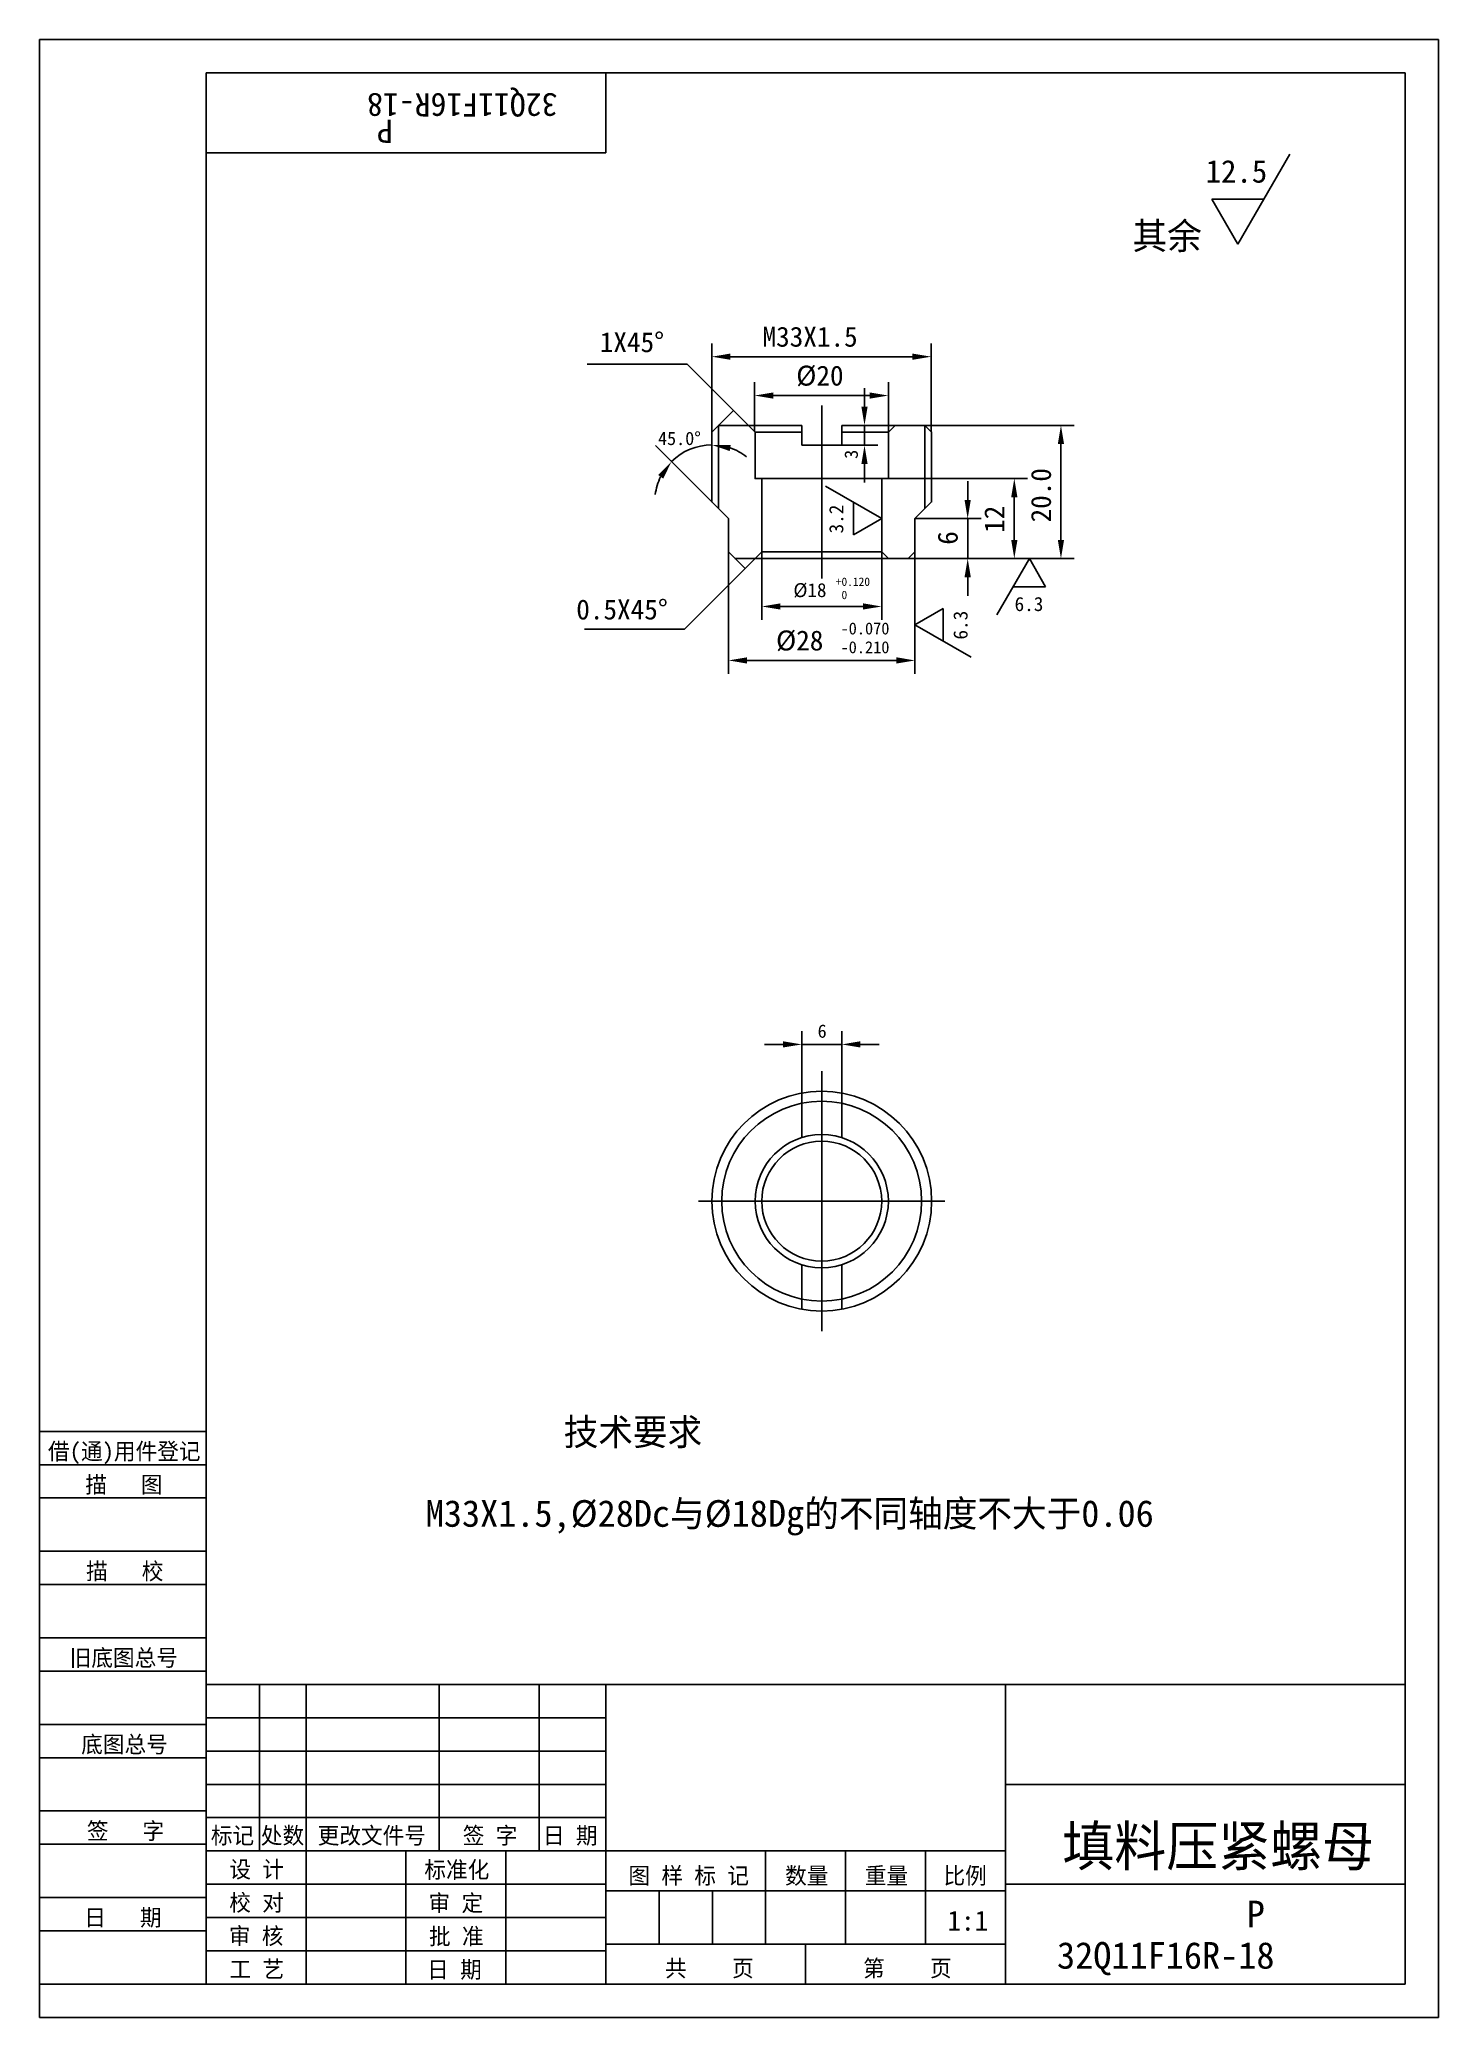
# Model space of a CAD drawing. Header units: metres. Extents: x 0 to 210, y 0 to 297.
import ezdxf

# ---------------------------------------------------------------- set-up
doc = ezdxf.new("R2010")
doc.units = ezdxf.units.M
for name, color, linetype in [('B', 3, 'Continuous'), ('C', 6, 'Continuous'), ('D', 1, 'Continuous'), ('FL', 5, 'Continuous'), ('HA', 5, 'Continuous'), ('T', 7, 'Continuous'), ('TL', 4, 'Continuous')]:
    doc.layers.add(name, color=color, linetype=linetype)

# ---------------------------------------------------------------- blocks, each defined once
blk = doc.blocks.new('TUKUN4')
at = {"layer": 'FL'}
for p, q in [((0, 297), (0, 0)), ((210, 297), (0, 297)), ((210, 0), (210, 297)), ((0, 78), (25, 78)), ((0, 70), (25, 70)), ((0, 65), (25, 65)), ((0, 57), (25, 57)), ((0, 52), (25, 52)), ((33, 25), (33, 50)), ((40, 5), (40, 50)), ((60, 25), (60, 50)), ((75, 25), (75, 50)), ((25, 45), (85, 45)), ((0, 44), (25, 44)), ((0, 39), (25, 39)), ((25, 40), (85, 40)), ((25, 35), (85, 35)), ((0, 31), (25, 31)), ((25, 30), (85, 30)), ((0, 26), (25, 26)), ((70, 5), (70, 25)), ((0, 18), (25, 18)), ((25, 20), (85, 20)), ((25, 15), (85, 15)), ((0, 13), (25, 13)), ((25, 10), (85, 10)), ((0, 0), (210, 0))]:
    blk.add_line(p, q, dxfattribs=at)
at = {"layer": 'TL'}
for p, q in [((25, 5), (25, 292)), ((205, 292), (25, 292)), ((85, 292), (85, 280)), ((205, 5), (205, 292)), ((85, 280), (25, 280)), ((0, 88), (25, 88)), ((0, 83), (25, 83)), ((205, 50), (25, 50)), ((85, 5), (85, 50)), ((145, 5), (145, 50)), ((205, 35), (145, 35)), ((145, 25), (25, 25)), ((55, 5), (55, 25)), ((109, 11), (109, 25)), ((121, 11), (121, 25)), ((133, 11), (133, 25)), ((85, 19), (145, 19)), ((93, 11), (93, 19)), ((101, 11), (101, 19)), ((205, 20), (145, 20)), ((145, 11), (85, 11)), ((115, 5), (115, 11)), ((0, 5), (205, 5))]:
    blk.add_line(p, q, dxfattribs=at)
at = {"layer": 'T'}
for s, p in [('借(通)用件登记', (1.26, 83.76)), ('描   图', (6.86, 78.76)), ('描   校', (6.98, 65.76)), ('旧底图总号', (4.52, 52.76)), ('底图总号', (6.25, 39.76)), ('签   字', (7.1, 26.76)), ('标记', (25.71, 26.07)), ('处数', (33.22, 26.07)), ('更改文件号', (41.75, 26.07)), ('签 字', (63.53, 26.07)), ('日 期', (75.57, 26.07)), ('设 计', (28.5, 20.99)), ('标准化', (57.77, 20.93)), ('图 样 标 记', (88.4, 20.04)), ('数量', (111.92, 20.04)), ('重量', (123.88, 20.04)), ('比例', (135.7, 20.04)), ('校 对', (28.48, 15.99)), ('审 定', (58.39, 15.93)), ('日   期', (6.72, 13.76)), ('审 核', (28.41, 10.99)), ('批 准', (58.46, 10.93)), ('共    页', (93.91, 6.13)), ('第    页', (123.62, 6.13)), ('工 艺', (28.52, 5.99)), ('日 期', (58.18, 5.93))]:
    blk.add_text(s, height=2.5, dxfattribs=at).set_placement(p)

msp = doc.modelspace()

# ---------------------------------------------------------------- linework, layer by layer
at = {"layer": 'B'}
msp.add_circle((117.42, 122.57), 15, dxfattribs=at)
at = {"layer": 'C'}
for p, q in [((117.42, 239.07), (117.42, 242.07)), ((117.42, 239.07), (117.42, 219.07)), ((117.42, 219.07), (117.42, 216.07)), ((117.42, 139.07), (117.42, 142.07)), ((117.42, 139.07), (117.42, 106.07)), ((104.92, 122.57), (98.92, 122.57)), ((117.42, 122.57), (104.92, 122.57)), ((117.42, 122.57), (129.92, 122.57)), ((129.92, 122.57), (135.92, 122.57)), ((117.42, 106.07), (117.42, 103.07))]:
    msp.add_line(p, q, dxfattribs=at)
at = {"layer": 'D'}
for p, q in [((187.71, 279.81), (179.91, 266.29)), ((179.91, 266.29), (176, 273.05)), ((176, 273.05), (183.81, 273.05)), ((100.92, 238.07), (100.92, 251.38)), ((133.84, 238.14), (133.84, 251.38)), ((97.23, 248.26), (82.23, 248.26)), ((102.89, 242.6), (97.23, 248.26)), ((103.72, 249.38), (131.04, 249.38)), ((107.34, 238.15), (107.34, 245.54)), ((123.84, 241.87), (123.84, 244.67)), ((127.42, 238.07), (127.42, 245.54)), ((101.92, 239.07), (104.17, 241.32)), ((106.42, 239.07), (102.89, 242.6)), ((110.14, 243.54), (124.62, 243.54)), ((123.68, 239.07), (125.84, 239.07)), ((123.84, 239.07), (123.84, 236.07)), ((132.92, 239.07), (155.33, 239.07)), ((100.92, 227.57), (92.44, 236.05)), ((120.42, 236.07), (125.84, 236.07)), ((153.33, 221.87), (153.33, 236.27)), ((123.84, 233.27), (123.84, 230.47)), ((117.97, 229.94), (126.42, 225.06)), ((127.42, 231.07), (148.33, 231.07)), ((139.33, 227.87), (139.33, 230.67)), ((122.2, 222.62), (122.2, 227.5)), ((146.33, 221.87), (146.33, 228.27)), ((126.42, 225.06), (122.2, 222.62)), ((131.42, 225.07), (141.33, 225.07)), ((139.33, 219.07), (139.33, 225.07)), ((103.42, 220.09), (103.42, 201.77)), ((108.42, 220.07), (108.42, 209.87)), ((126.42, 220.07), (126.42, 209.87)), ((131.42, 220.07), (131.42, 201.77)), ((107.42, 219.07), (96.82, 208.46)), ((104.42, 219.07), (105.92, 217.57)), ((130.42, 219.07), (141.33, 219.07)), ((130.42, 219.07), (148.33, 219.07)), ((130.42, 219.07), (155.33, 219.07)), ((143.72, 210.62), (148.59, 219.07)), ((148.59, 219.07), (151.03, 214.84)), ((139.33, 216.27), (139.33, 213.47)), ((151.03, 214.84), (146.16, 214.84)), ((111.22, 211.87), (123.62, 211.87)), ((131.42, 209.13), (135.65, 211.57)), ((135.65, 211.57), (135.65, 206.69)), ((96.82, 208.46), (81.82, 208.46)), ((139.87, 204.25), (131.42, 209.13)), ((106.22, 203.77), (128.62, 203.77)), ((111.62, 146.11), (108.82, 146.11)), ((114.42, 138.79), (114.42, 148.11)), ((114.42, 146.11), (120.42, 146.11)), ((120.42, 138.79), (120.42, 148.11)), ((123.22, 146.11), (126.02, 146.11))]:
    msp.add_line(p, q, dxfattribs=at)
for start, end in [(90, 135), (52.36, 71.18), (153.82, 172.64)]:
    msp.add_arc((100.92, 227.57), 8.56, start, end, dxfattribs=at)
for points in [[(103.72, 249.85), (103.72, 248.91), (100.92, 249.38)], [(131.04, 249.85), (131.04, 248.91), (133.84, 249.38)], [(110.14, 244.01), (110.14, 243.08), (107.34, 243.54)], [(124.62, 244.01), (124.62, 243.08), (127.42, 243.54)], [(123.37, 241.87), (124.31, 241.87), (123.84, 239.07)], [(152.86, 236.27), (153.8, 236.27), (153.33, 239.07)], [(103.61, 235.21), (103.76, 236.13), (100.92, 236.13)], [(123.37, 233.27), (124.31, 233.27), (123.84, 236.07)], [(92.86, 231.62), (93.62, 231.07), (94.87, 233.62)], [(145.86, 228.27), (146.8, 228.27), (146.33, 231.07)], [(138.86, 227.87), (139.8, 227.87), (139.33, 225.07)], [(145.86, 221.87), (146.8, 221.87), (146.33, 219.07)], [(152.86, 221.87), (153.8, 221.87), (153.33, 219.07)], [(138.86, 216.27), (139.8, 216.27), (139.33, 219.07)], [(111.22, 212.34), (111.22, 211.41), (108.42, 211.87)], [(123.62, 212.34), (123.62, 211.41), (126.42, 211.87)], [(106.22, 204.24), (106.22, 203.3), (103.42, 203.77)], [(128.62, 204.24), (128.62, 203.3), (131.42, 203.77)], [(111.62, 146.58), (111.62, 145.65), (114.42, 146.11)], [(123.22, 146.58), (123.22, 145.65), (120.42, 146.11)]]:
    msp.add_solid(points, dxfattribs=at)
at = {"layer": 'HA'}
for p, q in [((101.92, 239.07), (101.92, 226.57)), ((132.92, 239.07), (132.92, 226.57))]:
    msp.add_line(p, q, dxfattribs=at)
at = {"layer": 'TL'}
for p, q in [((106.42, 239.07), (114.42, 239.07)), ((114.42, 238.07), (107.42, 238.07)), ((114.42, 236.07), (114.42, 239.07)), ((120.42, 239.07), (120.42, 236.07)), ((120.42, 239.07), (128.42, 239.07)), ((127.42, 238.07), (120.42, 238.07)), ((117.42, 236.07), (114.42, 236.07)), ((120.42, 236.07), (117.42, 236.07)), ((108.42, 231.07), (126.42, 231.07)), ((126.42, 220.07), (108.42, 220.07)), ((107.42, 219.07), (127.42, 219.07)), ((114.42, 138.79), (114.42, 132.11)), ((120.42, 138.79), (120.42, 132.11)), ((114.42, 113.03), (114.42, 106.34)), ((120.42, 113.03), (120.42, 106.34))]:
    msp.add_line(p, q, dxfattribs=at)
for points in [[(103.42, 220.07), (103.42, 225.07), (100.92, 227.57), (100.92, 238.07), (101.92, 239.07), (106.42, 239.07), (107.42, 238.07), (107.42, 231.07), (108.42, 231.07), (108.42, 220.07), (107.42, 219.07), (104.42, 219.07)], [(131.42, 220.07), (130.42, 219.07), (127.42, 219.07), (126.42, 220.07), (126.42, 231.07), (127.42, 231.07), (127.42, 238.07), (128.42, 239.07), (132.92, 239.07), (133.92, 238.07), (133.92, 227.57), (131.42, 225.07)]]:
    msp.add_lwpolyline(points, close=True, dxfattribs=at)
for radius in [16.5, 10, 9]:
    msp.add_circle((117.42, 122.57), radius, dxfattribs=at)

# ---------------------------------------------------------------- block references
at = {"layer": 'D'}
msp.add_blockref('TUKUN4', (0, 0), dxfattribs=at)

# ---------------------------------------------------------------- texts
for s, height, rotation, p in [('32Q11F16R-18', 3.5, 180, (77.74, 288.94)), ('P', 3.5, 180, (53.03, 284.98)), ('3', 2, 90, (122.84, 234.04)), ('20.0', 3, 90, (151.83, 224.49)), ('3.2', 2.12, 90, (120.66, 222.84)), ('12', 3, 90, (144.83, 222.92)), ('6', 3, 90, (137.83, 221.14)), ('6.3', 2.12, 90, (139.31, 206.9))]:
    msp.add_text(s, height=height, rotation=rotation, dxfattribs=at).set_placement(p)
for s, height, p in [('12.5', 3.4, (175.05, 275.51)), ('其余', 4, (164.08, 265.51)), ('1X45%%d', 3, (84.1, 250.06)), ('M33X1.5', 3, (108.53, 250.88)), ('%%C20', 3, (113.59, 245.04)), ('45.0%%d', 2, (92.84, 236.11)), ('%%C18', 2.1, (113.16, 213.28)), ('+0.120', 1.26, (119.53, 214.96)), (' 0', 1.26, (119.53, 212.98)), ('0.5X45%%d', 3, (80.57, 209.92)), ('6.3', 2.12, (146.37, 211.18)), ('%%C28', 3, (110.56, 205.27)), ('-0.070', 1.8, (120.24, 207.67)), ('-0.210', 1.8, (120.24, 204.85)), ('6', 2, (116.8, 147.11)), ('技术要求', 4, (78.68, 85.91)), ('M33X1.5,%%c28Dc与%%c18Dg的不同轴度不大于0.06', 4, (57.97, 73.68)), ('填料压紧螺母', 6, (153.54, 22.74)), ('1:1', 3, (136.29, 13.03)), ('P', 4, (181.22, 13.54)), ('32Q11F16R-18', 4, (152.74, 7.32))]:
    msp.add_text(s, height=height, dxfattribs=at).set_placement(p)

doc.saveas('drawing.dxf')
